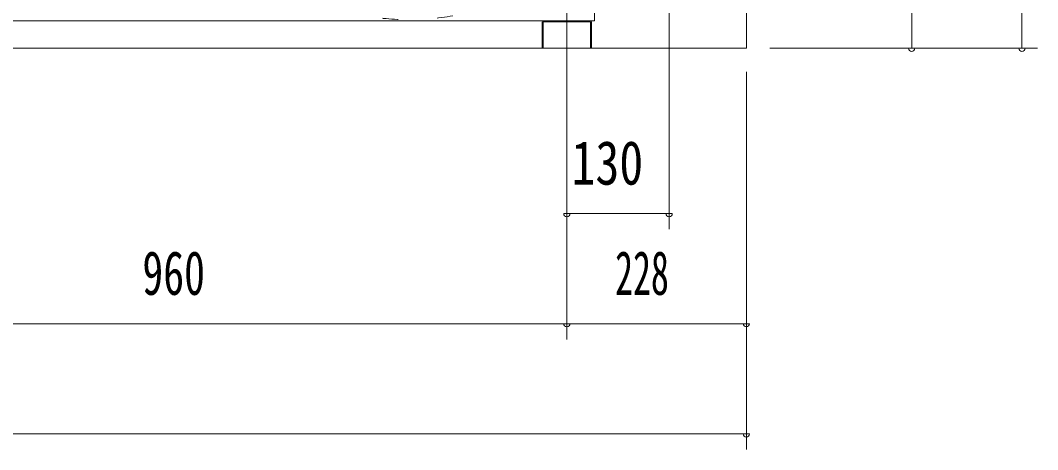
# Model space of a CAD drawing. Units: millimetres, scale not verified. Extents: x -5940 to 5940, y -6448 to 6448.
# Drawn here: x -4024 to -2732, y -5070 to -4525 of the extents above; entities that cross this region are included whole.
import ezdxf
from ezdxf.enums import TextEntityAlignment as Align

# ---------------------------------------------------------------- set-up
doc = ezdxf.new("R2010")
doc.units = ezdxf.units.MM
doc.header["$LTSCALE"] = 10
doc.linetypes.add('USER3', pattern=[24, 12, -5, 2, -5])
doc.linetypes.add('USER4', pattern=[25, 6, -5, 2, -5, 2, -5])
doc.layers.add('0-0_0', color=7, linetype='Continuous')
for name, color, linetype, lineweight in [('0-2_2-0BOLD', 7, 'Continuous', 18), ('0-4_2-2CENTER', 3, 'USER3', 18), ('0-5_2-5DIM', 3, 'Continuous', 18), ('0-6_2-6HATCH', 2, 'USER4', 18)]:
    doc.layers.add(name, color=color, linetype=linetype, lineweight=lineweight)
doc.styles.add('ＭＳ ゴシック', font='')
doc.styles.get('ＭＳ ゴシック').set_extended_font_data('MS Gothic')

# ---------------------------------------------------------------- blocks, each defined once
blk = doc.blocks.new('ｊｊ1')
at = {"layer": '0-6_2-6HATCH'}
blk.add_arc((1795.5, -12541.65), 330.2, 201.60161, 88.31546, dxfattribs=at)

msp = doc.modelspace()

# ---------------------------------------------------------------- linework, layer by layer
at = {"layer": '0-2_2-0BOLD'}
for p, q in [((-3101.6, -4560.42), (-3101.6, -2922.76)), ((-3361.1, -4560.42), (-3361.1, -4527.02)), ((-3359.5, -4527.02), (-3359.5, -4560.42)), ((-3298.1, -4560.42), (-3298.1, -4527.02)), ((-3101.6, -4560.42), (-5100.76, -4560.42))]:
    msp.add_line(p, q, dxfattribs=at)
for points in [[(-3294.6, -4465.42), (-3294.6, -4525.42), (-4769.6, -4525.42), (-4769.6, -4515.42), (-4719.6, -4465.42)], [(-3359.5, -4527.02), (-3299.7, -4527.02), (-3299.7, -4560.42)]]:
    msp.add_lwpolyline(points, dxfattribs=at)
for centre, start, end in [((-3359.5, -4527.02), 90, 180), ((-3299.7, -4527.02), 0, 90)]:
    msp.add_arc(centre, 1.6, start, end, dxfattribs=at)
at = {"layer": '0-4_2-2CENTER'}
msp.add_line((-3329.6, -4590.42), (-3329.6, -4069.86), dxfattribs=at)
at = {"layer": '0-5_2-5DIM'}
for p, q in [((-2751.6, -4560.42), (-2751.6, -3370.42)), ((-2891.6, -4260.42), (-2891.6, -4560.42)), ((-3199.6, -4301.89), (-3199.6, -4790.42)), ((-3071.6, -4560.42), (-2731.6, -4560.42)), ((-2887.6, -4560.42), (-2895.6, -4560.42)), ((-2747.6, -4560.42), (-2755.6, -4560.42)), ((-3329.6, -4930.42), (-3329.6, -4590.42)), ((-3101.6, -4590.42), (-3101.6, -5070.42)), ((-3325.6, -4770.42), (-3333.6, -4770.42)), ((-3199.6, -4770.42), (-3329.6, -4770.42)), ((-3195.6, -4770.42), (-3203.6, -4770.42)), ((-5041.6, -4910.42), (-3101.6, -4910.42)), ((-3325.6, -4910.42), (-3333.6, -4910.42)), ((-3097.6, -4910.42), (-3105.6, -4910.42)), ((-3101.6, -5050.42), (-5041.6, -5050.42)), ((-3097.6, -5050.42), (-3105.6, -5050.42))]:
    msp.add_line(p, q, dxfattribs=at)
for centre in [(-2891.6, -4560.42), (-2751.6, -4560.42), (-3329.6, -4770.42), (-3199.6, -4770.42), (-3329.6, -4910.42), (-3101.6, -4910.42), (-3101.6, -5050.42)]:
    msp.add_arc(centre, 4, 180, 0, dxfattribs=at)

# ---------------------------------------------------------------- block references
at = {"layer": '0-0_0', "xscale": 0.9945}
msp.add_blockref('ｊｊ1', (-5315.62, 8347.83), dxfattribs=at)

# ---------------------------------------------------------------- texts
at = {"layer": '0-5_2-5DIM', "color": 7, "style": 'ＭＳ ゴシック'}
for s, width, p in [('130', 0.8, (-3323.57, -4750.42)), ('960', 0.7, (-3868.75, -4890.42)), ('228', 0.6, (-3268.24, -4890.42))]:
    msp.add_text(s, height=55.72, dxfattribs=dict(at, width=width)).set_placement(p, align=Align.BOTTOM_LEFT)

doc.saveas('drawing.dxf')
